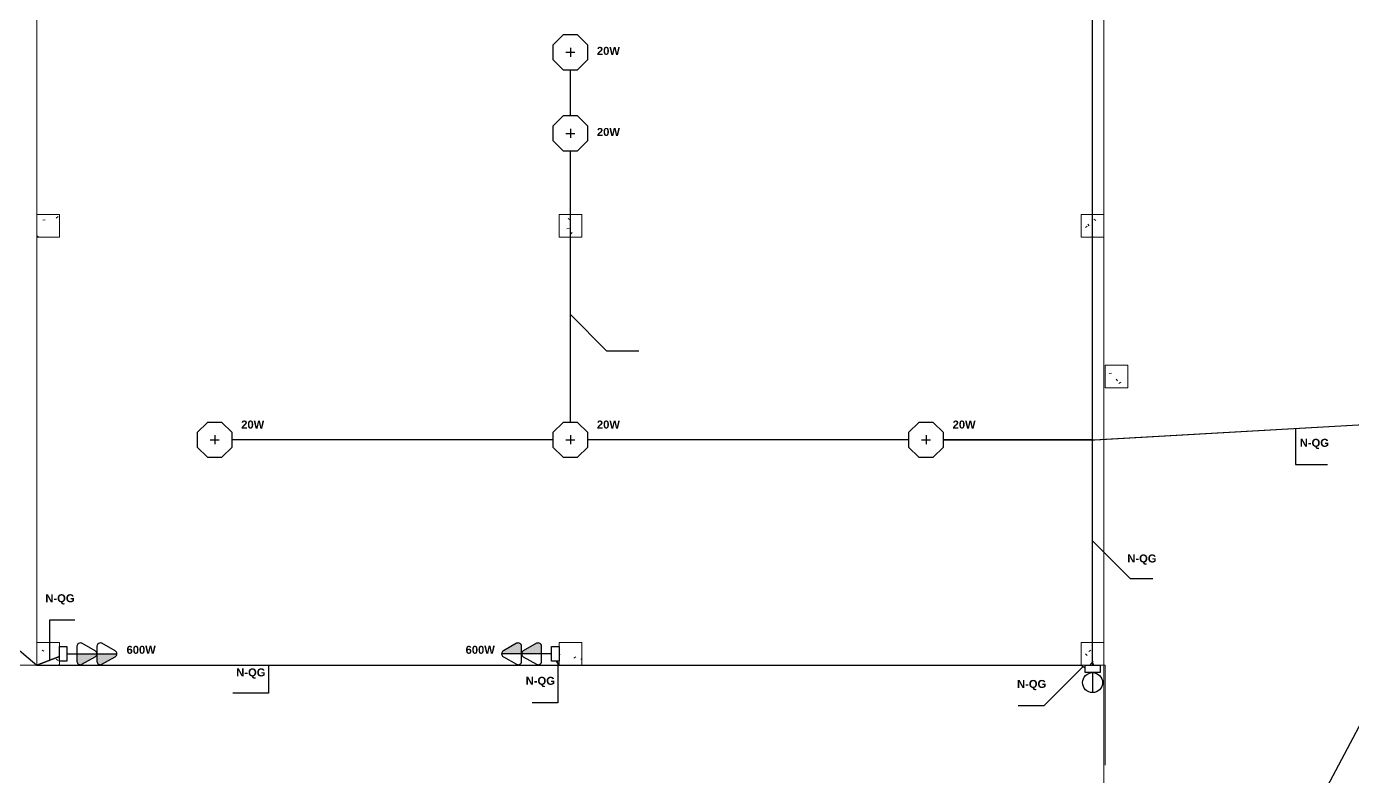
# Model space of a CAD drawing. Extents: x 1450 to 1868, y 82 to 351.
# Drawn here: x 1486 to 1495.94, y 170.25 to 175.87 of the extents above; entities that cross this region are included whole.
import ezdxf

# ---------------------------------------------------------------- set-up
doc = ezdxf.new("R2010")
doc.units = 0
doc.header["$LTSCALE"] = 0.5
doc.linetypes.add('ELETRODUTO_TETO', pattern=[1000, 1000, 0])
doc.layers.get('0').update_dxf_attribs({"linetype": 'CONTINUOUS'})
for name, color, linetype, lineweight in [('A-DETL', 90, 'CONTINUOUS', 9), ('A-FLOR', 192, 'CONTINUOUS', 9), ('S-COLS', 52, 'CONTINUOUS', 9)]:
    doc.layers.add(name, color=color, linetype=linetype, lineweight=lineweight)
for name, color, linetype in [('ELETRODUTO_TETO', 2, 'CONTINUOUS'), ('Iluminação', 7, 'CONTINUOUS'), ('INDICACAO_CIRCUITO', 2, 'CONTINUOUS'), ('INDICACAO_POTENCIA', 1, 'CONTINUOUS'), ('LINHA_DE_CHAMADA', 7, 'CONTINUOUS'), ('LUMINÁRIAS', 3, 'CONTINUOUS'), ('TOMADAS ABNT', 10, 'CONTINUOUS')]:
    doc.layers.add(name, color=color, linetype=linetype)
doc.styles.add('Arial', font='arialbd.ttf', dxfattribs={"height": 100})

# ---------------------------------------------------------------- blocks, each defined once
blk = doc.blocks.new('Pilar Retangular de Concreto - 17x17cm-3341559-Planta Baixa')
at = {"layer": 'S-COLS'}
h = blk.add_hatch(dxfattribs=at)
h.set_pattern_fill('FP_58', color=256, style=0, pattern_type=2)
h.set_pattern_definition([(50, (20496.5, -9474.7), (364.368, -31.8783), [38.1, -419.1]), (355, (20496.5, -9474.7), (-70.486, 382.113), [30.48, -335.28]), (100.451, (20526.87, -9477.35), (293.885, 350.2334), [32.38, -356.18]), (46.184, (20496.5, -9373.1), (542.1585, -84.086), [57.15, -628.65]), (96.636, (20541.7, -9380.1), (474.805, 494.855), [48.57, -534.27]), (351.184, (20496.5, -9373.1), (474.81, 494.85), [45.72, -502.92]), (21, (20547.3, -9398.5), (303.2285, -204.5305), [38.1, -419.1]), (326, (20547.3, -9398.5), (123.604, 368.376), [30.48, -335.28]), (71.451, (20572.58, -9415.54), (426.834, 163.843), [32.38, -356.18]), (37.5, (20496.51, -9474.7), (6.17665, 169.11015), [16.764, -314.452, 16.764, -323.596, -336.55]), (37.5, (20496.51, -9474.7), (6.17665, 169.11015), [-671.576, 16.764, -319.786]), (7.5, (20496.51, -9474.7), (133.6389, 200.3615), [16.764, -177.292, 16.764, -306.832, -128.27]), (7.5, (20496.51, -9474.7), (133.6389, 200.3615), [-517.652, 16.764, -111.506]), (327.5, (20383.23, -9474.7), (271.1818, -11.4584), [16.764, -110.236, 16.764, -905.256]), (327.5, (20383.23, -9474.7), (271.1818, -11.4584), [-143.764, -379.476, 16.764, -509.016]), (317.5, (20332.43, -9474.7), (296.2585, 50.8528), [16.764, -148.336, 16.764, -246.38, -373.38]), (317.5, (20332.43, -9474.7), (296.2585, 50.8528), [-428.244, 16.764, -356.616])])
h.paths.add_polyline_path([(85, -85), (85, 85), (-85, 85), (-85, -85)], flags=0)
for p, q in [((85, 85), (-85, 85)), ((-85, 85), (-85, -85)), ((85, -85), (85, 85)), ((-85, -85), (85, -85))]:
    blk.add_line(p, q, dxfattribs=at)
blk = doc.blocks.new('Pilar Retangular de Concreto - 17x17cm-V36-Planta Baixa')
at = {"layer": 'S-COLS'}
h = blk.add_hatch(dxfattribs=at)
h.set_pattern_fill('FP_60', color=256, style=0, pattern_type=2)
h.set_pattern_definition([(50, (20496.5, -12684.7), (364.368, -31.8783), [38.1, -419.1]), (355, (20496.5, -12684.7), (-70.486, 382.1133), [30.48, -335.28]), (100.451, (20526.87, -12687.35), (293.885, 350.2334), [32.38, -356.18]), (46.184, (20496.5, -12583.1), (542.1585, -84.086), [57.15, -628.65]), (96.636, (20541.7, -12590.1), (474.805, 494.855), [48.57, -534.27]), (351.184, (20496.5, -12583.1), (474.81, 494.85), [45.72, -502.92]), (21, (20547.3, -12608.5), (303.2285, -204.5305), [38.1, -419.1]), (326, (20547.3, -12608.5), (123.604, 368.376), [30.48, -335.28]), (71.451, (20572.58, -12625.54), (426.834, 163.8427), [32.38, -356.18]), (37.5, (20496.51, -12684.7), (6.17665, 169.11015), [16.764, -314.452, 16.764, -323.596, -336.55]), (37.5, (20496.51, -12684.7), (6.17665, 169.11015), [-671.576, 16.764, -319.786]), (7.5, (20496.51, -12684.7), (133.6389, 200.3615), [16.764, -177.292, 16.764, -306.832, -128.27]), (7.5, (20496.51, -12684.7), (133.6389, 200.3615), [-517.652, 16.764, -111.506]), (327.5, (20383.23, -12684.7), (271.1818, -11.4584), [16.764, -110.236, 16.764, -905.256]), (327.5, (20383.23, -12684.7), (271.1818, -11.4584), [-143.764, -379.476, 16.764, -509.016]), (317.5, (20332.43, -12684.7), (296.2585, 50.8528), [16.764, -148.336, 16.764, -619.76]), (317.5, (20332.43, -12684.7), (296.2585, 50.8528), [-181.864, -246.38, 16.764, -356.616])])
h.paths.add_polyline_path([(85, -85), (85, 85), (-85, 85), (-85, -85)], flags=0)
for p, q in [((85, 85), (-85, 85)), ((-85, 85), (-85, -85)), ((85, -85), (85, 85)), ((-85, -85), (85, -85))]:
    blk.add_line(p, q, dxfattribs=at)
blk = doc.blocks.new('Pilar Retangular de Concreto - 17x17cm-V38-Planta Baixa')
at = {"layer": 'S-COLS'}
h = blk.add_hatch(dxfattribs=at)
h.set_pattern_fill('FP_62', color=256, style=0, pattern_type=2)
h.set_pattern_definition([(50, (12666.5, -9474.7), (364.368, -31.8783), [38.1, -419.1]), (355, (12666.5, -9474.7), (-70.486, 382.113), [30.48, -335.28]), (100.451, (12696.87, -9477.35), (293.885, 350.233), [32.38, -356.18]), (46.184, (12666.5, -9373.1), (542.158, -84.086), [57.15, -628.65]), (96.636, (12711.7, -9380.1), (474.805, 494.855), [48.57, -534.27]), (351.184, (12666.5, -9373.1), (474.81, 494.85), [45.72, -502.92]), (21, (12717.3, -9398.5), (303.2285, -204.5305), [38.1, -419.1]), (326, (12717.3, -9398.5), (123.604, 368.376), [30.48, -335.28]), (71.451, (12742.58, -9415.54), (426.834, 163.843), [32.38, -356.18]), (37.5, (12666.51, -9474.7), (6.1766, 169.1102), [16.764, -314.452, 16.764, -323.596, -336.55]), (37.5, (12666.51, -9474.7), (6.1766, 169.1102), [-671.576, 16.764, -319.786]), (7.5, (12666.51, -9474.7), (133.6389, 200.3615), [16.764, -177.292, 16.764, -306.832, -128.27]), (7.5, (12666.51, -9474.7), (133.6389, 200.3615), [-517.652, 16.764, -111.506]), (327.5, (12553.23, -9474.7), (271.1818, -11.4584), [16.764, -110.236, 16.764, -905.256]), (327.5, (12553.23, -9474.7), (271.1818, -11.4584), [-143.764, -379.476, 16.764, -509.016]), (317.5, (12502.43, -9474.7), (296.2585, 50.853), [16.764, -148.336, 16.764, -246.38, -373.38]), (317.5, (12502.43, -9474.7), (296.2585, 50.853), [-428.244, 16.764, -356.616])])
h.paths.add_polyline_path([(85, -85), (85, 85), (-85, 85), (-85, -85)], flags=0)
for p, q in [((85, 85), (-85, 85)), ((-85, 85), (-85, -85)), ((85, -85), (85, 85)), ((-85, -85), (85, -85))]:
    blk.add_line(p, q, dxfattribs=at)
blk = doc.blocks.new('Pilar Retangular de Concreto - 17x17cm-V40-Planta Baixa')
at = {"layer": 'S-COLS'}
h = blk.add_hatch(dxfattribs=at)
h.set_pattern_fill('FP_64', color=256, style=0, pattern_type=2)
h.set_pattern_definition([(50, (12666.5, -12684.7), (364.368, -31.8783), [38.1, -419.1]), (355, (12666.5, -12684.7), (-70.486, 382.113), [30.48, -335.28]), (100.451, (12696.87, -12687.35), (293.885, 350.2334), [32.38, -356.18]), (46.184, (12666.5, -12583.1), (542.158, -84.086), [57.15, -628.65]), (96.636, (12711.7, -12590.1), (474.805, 494.855), [48.57, -534.27]), (351.184, (12666.5, -12583.1), (474.81, 494.85), [45.72, -502.92]), (21, (12717.3, -12608.5), (303.2285, -204.5305), [38.1, -419.1]), (326, (12717.3, -12608.5), (123.604, 368.376), [30.48, -335.28]), (71.451, (12742.58, -12625.54), (426.834, 163.843), [32.38, -356.18]), (37.5, (12666.51, -12684.7), (6.1766, 169.11015), [16.764, -314.452, 16.764, -323.596, -336.55]), (37.5, (12666.51, -12684.7), (6.1766, 169.11015), [-671.576, 16.764, -319.786]), (7.5, (12666.51, -12684.7), (133.6389, 200.3615), [16.764, -177.292, 16.764, -306.832, -128.27]), (7.5, (12666.51, -12684.7), (133.6389, 200.3615), [-517.652, 16.764, -111.506]), (327.5, (12553.23, -12684.7), (271.1818, -11.4584), [16.764, -110.236, 16.764, -905.256]), (327.5, (12553.23, -12684.7), (271.1818, -11.4584), [-143.764, -379.476, 16.764, -509.016]), (317.5, (12502.43, -12684.7), (296.2585, 50.853), [16.764, -148.336, 16.764, -619.76]), (317.5, (12502.43, -12684.7), (296.2585, 50.853), [-181.864, -246.38, 16.764, -356.616])])
h.paths.add_polyline_path([(85, -85), (85, 85), (-85, 85), (-85, -85)], flags=0)
for p, q in [((85, 85), (-85, 85)), ((-85, 85), (-85, -85)), ((85, -85), (85, 85)), ((-85, -85), (85, -85))]:
    blk.add_line(p, q, dxfattribs=at)
blk = doc.blocks.new('Pilar Retangular de Concreto - 17x17cm-V42-Planta Baixa')
at = {"layer": 'S-COLS'}
h = blk.add_hatch(dxfattribs=at)
h.set_pattern_fill('FP_66', color=256, style=0, pattern_type=2)
h.set_pattern_definition([(50, (16581.5, -9474.7), (364.368, -31.8783), [38.1, -419.1]), (355, (16581.5, -9474.7), (-70.486, 382.113), [30.48, -335.28]), (100.451, (16611.87, -9477.35), (293.885, 350.2334), [32.38, -356.18]), (46.184, (16581.5, -9373.1), (542.158, -84.086), [57.15, -628.65]), (96.636, (16626.7, -9380.1), (474.805, 494.855), [48.57, -534.27]), (351.184, (16581.5, -9373.1), (474.81, 494.85), [45.72, -502.92]), (21, (16632.3, -9398.5), (303.2285, -204.5305), [38.1, -419.1]), (326, (16632.3, -9398.5), (123.604, 368.376), [30.48, -335.28]), (71.451, (16657.58, -9415.54), (426.834, 163.843), [32.38, -356.18]), (37.5, (16581.51, -9474.7), (6.17665, 169.11015), [16.764, -314.452, 16.764, -323.596, -336.55]), (37.5, (16581.51, -9474.7), (6.17665, 169.11015), [-671.576, 16.764, -319.786]), (7.5, (16581.51, -9474.7), (133.6389, 200.3615), [16.764, -177.292, 16.764, -306.832, -128.27]), (7.5, (16581.51, -9474.7), (133.6389, 200.3615), [-517.652, 16.764, -111.506]), (327.5, (16468.23, -9474.7), (271.1818, -11.4584), [16.764, -110.236, 16.764, -905.256]), (327.5, (16468.23, -9474.7), (271.1818, -11.4584), [-143.764, -379.476, 16.764, -509.016]), (317.5, (16417.43, -9474.7), (296.2585, 50.8528), [16.764, -148.336, 16.764, -246.38, -373.38]), (317.5, (16417.43, -9474.7), (296.2585, 50.8528), [-428.244, 16.764, -356.616])])
h.paths.add_polyline_path([(85, -85), (85, 85), (-85, 85), (-85, -85)], flags=0)
for p, q in [((85, 85), (-85, 85)), ((-85, 85), (-85, -85)), ((85, -85), (85, 85)), ((-85, -85), (85, -85))]:
    blk.add_line(p, q, dxfattribs=at)
blk = doc.blocks.new('Pilar Retangular de Concreto - 17x17cm-3351002-Planta Baixa')
at = {"layer": 'S-COLS'}
h = blk.add_hatch(dxfattribs=at)
h.set_pattern_fill('FP_68', color=256, style=0, pattern_type=2)
h.set_pattern_definition([(50, (16581.5, -12684.7), (364.368, -31.8783), [38.1, -419.1]), (355, (16581.5, -12684.7), (-70.486, 382.113), [30.48, -335.28]), (100.451, (16611.87, -12687.35), (293.885, 350.2334), [32.38, -356.18]), (46.184, (16581.5, -12583.1), (542.158, -84.086), [57.15, -628.65]), (96.636, (16626.7, -12590.1), (474.805, 494.855), [48.57, -534.27]), (351.184, (16581.5, -12583.1), (474.81, 494.85), [45.72, -502.92]), (21, (16632.3, -12608.5), (303.2285, -204.5305), [38.1, -419.1]), (326, (16632.3, -12608.5), (123.604, 368.376), [30.48, -335.28]), (71.451, (16657.58, -12625.54), (426.834, 163.843), [32.38, -356.18]), (37.5, (16581.51, -12684.7), (6.17665, 169.11015), [16.764, -314.452, 16.764, -323.596, -336.55]), (37.5, (16581.51, -12684.7), (6.17665, 169.11015), [-671.576, 16.764, -319.786]), (7.5, (16581.51, -12684.7), (133.6389, 200.3615), [16.764, -177.292, 16.764, -306.832, -128.27]), (7.5, (16581.51, -12684.7), (133.6389, 200.3615), [-517.652, 16.764, -111.506]), (327.5, (16468.23, -12684.7), (271.1818, -11.4584), [16.764, -110.236, 16.764, -905.256]), (327.5, (16468.23, -12684.7), (271.1818, -11.4584), [-143.764, -379.476, 16.764, -509.016]), (317.5, (16417.43, -12684.7), (296.2585, 50.8528), [16.764, -148.336, 16.764, -619.76]), (317.5, (16417.43, -12684.7), (296.2585, 50.8528), [-181.864, -246.38, 16.764, -356.616])])
h.paths.add_polyline_path([(-85, -85), (85, -85), (85, 85), (-85, 85)], flags=0)
for p, q in [((85, 85), (-85, 85)), ((-85, 85), (-85, -85)), ((85, -85), (85, 85)), ((-85, -85), (85, -85))]:
    blk.add_line(p, q, dxfattribs=at)
blk = doc.blocks.new('Pilar Retangular de Concreto - 17x17cm-V76-Planta Baixa')
at = {"layer": 'S-COLS'}
h = blk.add_hatch(dxfattribs=at)
h.set_pattern_fill('FP_122', color=256, style=0, pattern_type=2)
h.set_pattern_definition([(50, (12486.5, -11554.7), (364.368, -31.8783), [38.1, -419.1]), (355, (12486.5, -11554.7), (-70.486, 382.113), [30.48, -335.28]), (100.451, (12516.87, -11557.35), (293.885, 350.2334), [32.38, -356.18]), (46.184, (12486.5, -11453.1), (542.158, -84.086), [57.15, -628.65]), (96.636, (12531.7, -11460.1), (474.805, 494.855), [48.57, -534.27]), (351.184, (12486.5, -11453.1), (474.81, 494.85), [45.72, -502.92]), (21, (12537.3, -11478.5), (303.2285, -204.5305), [38.1, -419.1]), (326, (12537.3, -11478.5), (123.604, 368.376), [30.48, -335.28]), (71.451, (12562.58, -11495.54), (426.834, 163.843), [32.38, -356.18]), (37.5, (12486.51, -11554.7), (6.1766, 169.1102), [16.764, -314.452, 16.764, -323.596, -336.55]), (37.5, (12486.51, -11554.7), (6.1766, 169.1102), [-671.576, 16.764, -319.786]), (7.5, (12486.51, -11554.7), (133.6389, 200.3615), [16.764, -177.292, 16.764, -306.832, -128.27]), (7.5, (12486.51, -11554.7), (133.6389, 200.3615), [-517.652, 16.764, -111.506]), (327.5, (12373.23, -11554.7), (271.1818, -11.4584), [16.764, -110.236, 16.764, -905.256]), (327.5, (12373.23, -11554.7), (271.1818, -11.4584), [-143.764, -379.476, 16.764, -509.016]), (317.5, (12322.43, -11554.7), (296.2585, 50.853), [16.764, -148.336, 16.764, -619.76]), (317.5, (12322.43, -11554.7), (296.2585, 50.853), [-181.864, -246.38, 16.764, -356.616])])
h.paths.add_polyline_path([(85, -85), (85, 85), (-85, 85), (-85, -85)], flags=0)
for p, q in [((85, 85), (-85, 85)), ((-85, 85), (-85, -85)), ((85, -85), (85, 85)), ((-85, -85), (85, -85))]:
    blk.add_line(p, q, dxfattribs=at)
blk = doc.blocks.new('*U174', base_point=(-44657.55, 17343.97))
for points in [[(-44655.38, 17380.13, 0.269143), (-44657.55, 17381.39), (-44657.55, 17366.43), (-44651.86, 17366.43, 0.575867), (-44649.69, 17370.17)], [(-44655.38, 17365.17, 0.269143), (-44657.55, 17366.43), (-44657.55, 17351.47), (-44651.86, 17351.47, 0.575867), (-44649.69, 17355.21)]]:
    blk.add_hatch(color=256).paths.add_polyline_path(points)
for p, q in [((-44659.72, 17380.13), (-44665.41, 17370.17)), ((-44657.55, 17366.43), (-44657.55, 17381.39)), ((-44649.69, 17370.17), (-44655.38, 17380.13)), ((-44659.72, 17365.17), (-44665.41, 17355.21)), ((-44663.24, 17366.43), (-44657.55, 17366.43)), ((-44657.55, 17351.47), (-44657.55, 17366.43)), ((-44657.55, 17366.43), (-44651.86, 17366.43)), ((-44649.69, 17355.21), (-44655.38, 17365.17)), ((-44663.24, 17351.47), (-44657.55, 17351.47)), ((-44657.55, 17343.97), (-44657.55, 17351.47)), ((-44657.55, 17351.47), (-44651.86, 17351.47))]:
    blk.add_line(p, q)
blk.add_lwpolyline([(-44663.15, 17343.97), (-44651.94, 17343.97), (-44651.94, 17338.36), (-44663.15, 17338.36)], close=True)
for centre, start, end in [((-44657.55, 17378.89), 29.74488, 150.25512), ((-44663.24, 17368.93), 150.25512, 270), ((-44651.86, 17368.93), 270, 29.74488), ((-44657.55, 17363.93), 29.74488, 150.25512), ((-44663.24, 17353.97), 150.25512, 270), ((-44651.86, 17353.97), 270, 29.74488)]:
    blk.add_arc(centre, 2.5, start, end)
blk = doc.blocks.new('*U175', base_point=(-44488.85, 17261.9))
for points in [[(-44486.68, 17298.06, 0.269143), (-44488.85, 17299.32), (-44488.85, 17284.36), (-44483.16, 17284.36, 0.575867), (-44480.99, 17288.1)], [(-44486.68, 17283.1, 0.269143), (-44488.85, 17284.36), (-44488.85, 17269.4), (-44483.16, 17269.4, 0.575867), (-44480.99, 17273.14)]]:
    blk.add_hatch(color=256).paths.add_polyline_path(points)
for p, q in [((-44491.02, 17298.06), (-44496.72, 17288.1)), ((-44488.85, 17284.36), (-44488.85, 17299.32)), ((-44480.99, 17288.1), (-44486.68, 17298.06)), ((-44491.02, 17283.1), (-44496.72, 17273.14)), ((-44494.54, 17284.36), (-44488.85, 17284.36)), ((-44488.85, 17269.4), (-44488.85, 17284.36)), ((-44488.85, 17284.36), (-44483.16, 17284.36)), ((-44480.99, 17273.14), (-44486.68, 17283.1)), ((-44494.54, 17269.4), (-44488.85, 17269.4)), ((-44488.85, 17261.9), (-44488.85, 17269.4)), ((-44488.85, 17269.4), (-44483.16, 17269.4))]:
    blk.add_line(p, q)
blk.add_lwpolyline([(-44494.46, 17261.9), (-44483.25, 17261.9), (-44483.25, 17256.3), (-44494.46, 17256.3)], close=True)
for centre, start, end in [((-44488.85, 17296.82), 29.74488, 150.25512), ((-44494.54, 17286.86), 150.25512, 270), ((-44483.16, 17286.86), 270, 29.74488), ((-44488.85, 17281.86), 29.74488, 150.25512), ((-44494.54, 17271.9), 150.25512, 270), ((-44483.16, 17271.9), 270, 29.74488)]:
    blk.add_arc(centre, 2.5, start, end)
blk = doc.blocks.new('*U603', base_point=(-31154.87, 36969.12))
at = {"layer": 'LUMINÁRIAS'}
blk.add_lwpolyline([(-31167.96, 36974.54), (-31167.96, 36963.7), (-31160.3, 36956.03), (-31149.45, 36956.03), (-31141.78, 36963.7), (-31141.78, 36974.54), (-31149.45, 36982.21), (-31160.3, 36982.21)], close=True, dxfattribs=at)
for points in [[(-31154.87, 36972.48), (-31154.87, 36965.76)], [(-31158.24, 36969.12), (-31151.51, 36969.12)]]:
    blk.add_lwpolyline(points, dxfattribs=at)
blk = doc.blocks.new('*U604', base_point=(-31154.87, 36969.12))
at = {"layer": 'LUMINÁRIAS'}
blk.add_lwpolyline([(-31167.96, 36974.54), (-31167.96, 36963.7), (-31160.3, 36956.03), (-31149.45, 36956.03), (-31141.78, 36963.7), (-31141.78, 36974.54), (-31149.45, 36982.21), (-31160.3, 36982.21)], close=True, dxfattribs=at)
for points in [[(-31154.87, 36972.48), (-31154.87, 36965.76)], [(-31158.24, 36969.12), (-31151.51, 36969.12)]]:
    blk.add_lwpolyline(points, dxfattribs=at)
blk = doc.blocks.new('*U605', base_point=(-31154.87, 36969.12))
at = {"layer": 'LUMINÁRIAS'}
blk.add_lwpolyline([(-31167.96, 36974.54), (-31167.96, 36963.7), (-31160.3, 36956.03), (-31149.45, 36956.03), (-31141.78, 36963.7), (-31141.78, 36974.54), (-31149.45, 36982.21), (-31160.3, 36982.21)], close=True, dxfattribs=at)
for points in [[(-31154.87, 36972.48), (-31154.87, 36965.76)], [(-31158.24, 36969.12), (-31151.51, 36969.12)]]:
    blk.add_lwpolyline(points, dxfattribs=at)
blk = doc.blocks.new('*U615', base_point=(-31063.2, 37342.52))
at = {"layer": 'LUMINÁRIAS'}
blk.add_lwpolyline([(-31076.29, 37347.95), (-31076.29, 37337.1), (-31068.62, 37329.44), (-31057.78, 37329.44), (-31050.11, 37337.1), (-31050.11, 37347.95), (-31057.78, 37355.61), (-31068.62, 37355.61)], close=True, dxfattribs=at)
for points in [[(-31066.56, 37342.52), (-31059.84, 37342.52)], [(-31063.2, 37345.89), (-31063.2, 37339.16)]]:
    blk.add_lwpolyline(points, dxfattribs=at)
blk = doc.blocks.new('*U616', base_point=(-31063.2, 37342.52))
at = {"layer": 'LUMINÁRIAS'}
blk.add_lwpolyline([(-31076.29, 37347.95), (-31076.29, 37337.1), (-31068.62, 37329.44), (-31057.78, 37329.44), (-31050.11, 37337.1), (-31050.11, 37347.95), (-31057.78, 37355.61), (-31068.62, 37355.61)], close=True, dxfattribs=at)
for points in [[(-31066.56, 37342.52), (-31059.84, 37342.52)], [(-31063.2, 37345.89), (-31063.2, 37339.16)]]:
    blk.add_lwpolyline(points, dxfattribs=at)
blk = doc.blocks.new('*U620', base_point=(-30468.38, 37127.81))
blk.add_line((-30468.38, 37127.81), (-30453.38, 37127.81))
blk.add_lwpolyline([(-30468.38, 37133.41), (-30468.38, 37122.21), (-30473.98, 37122.21), (-30473.98, 37133.41)], close=True)
blk.add_circle((-30460.88, 37127.81), 7.5)
blk = doc.blocks.new('*U1057', base_point=(-32196.29, 38128.06))
at = {"linetype": 'ByBlock'}
blk.add_lwpolyline([(-32196.29, 38128.06), (-31167.58, 37264.44), (-31150.58, 37270.84)], dxfattribs=at)
blk = doc.blocks.new('*U1058', base_point=(-31150.58, 37270.84))
at = {"linetype": 'ByBlock'}
blk.add_lwpolyline([(-31150.58, 37270.84), (-31167.58, 37264.44), (-30776.09, 37264.44), (-30777.99, 37267.34)], dxfattribs=at)
blk = doc.blocks.new('*U1059', base_point=(-30777.99, 37267.34))
at = {"linetype": 'ByBlock'}
blk.add_lwpolyline([(-30777.99, 37267.34), (-30776.09, 37264.44), (-30384.59, 37264.44), (-30381.69, 37262.53)], dxfattribs=at)
blk = doc.blocks.new('*U1060', base_point=(-30376.09, 37264.44))
at = {"linetype": 'ByBlock'}
blk.add_lwpolyline([(-30376.09, 37264.44), (-30376.09, 37433.44), (-30487.83, 37433.44)], dxfattribs=at)
blk = doc.blocks.new('*U1061', base_point=(-30514.01, 37433.44))
at = {"linetype": 'ByBlock'}
blk.add_lwpolyline([(-30514.01, 37433.44), (-30754.5, 37433.44)], dxfattribs=at)
blk = doc.blocks.new('*U1062', base_point=(-30780.67, 37433.44))
at = {"linetype": 'ByBlock'}
blk.add_lwpolyline([(-30780.67, 37433.44), (-31021.16, 37433.44)], dxfattribs=at)
blk = doc.blocks.new('*U1063', base_point=(-30767.59, 37446.53))
at = {"linetype": 'ByBlock'}
blk.add_lwpolyline([(-30767.59, 37446.53), (-30767.59, 37650.16)], dxfattribs=at)
blk = doc.blocks.new('*U1064', base_point=(-30767.59, 37676.33))
at = {"linetype": 'ByBlock'}
blk.add_lwpolyline([(-30767.59, 37676.33), (-30767.59, 37710.96)], dxfattribs=at)
blk = doc.blocks.new('*U1065', base_point=(-30487.83, 37433.44))
at = {"linetype": 'ByBlock'}
blk.add_lwpolyline([(-30487.83, 37433.44), (-30376.09, 37433.44), (-30376.09, 38075.44), (-30487.83, 38075.44)], dxfattribs=at)
blk = doc.blocks.new('*U1082', base_point=(-30487.83, 37433.44))
at = {"linetype": 'ByBlock'}
blk.add_lwpolyline([(-30487.83, 37433.44), (-30376.93, 37433.44, 0.014122), (-30375.24, 37433.49), (-30066.59, 37450.94), (-30058.09, 37442.44), (-30204.61, 37165.02, 0.122083), (-30208.09, 37151.01), (-30208.09, 37041.56)], format="xyb", dxfattribs=at)
blk = doc.blocks.new('*U1088', base_point=(-30487.83, 37433.45))
at = {"linetype": 'ByBlock'}
blk.add_lwpolyline([(-30487.83, 37433.45), (-30376.08, 37433.49, 0.014026), (-30374.4, 37433.54), (-30072.77, 37450.59, 0.102144), (-30061.05, 37453.71), (-30050.28, 37459.1, 0.012994), (-30048.91, 37459.83), (-29533.16, 37752.14, 0.023098), (-29530.81, 37753.61), (-29416.98, 37832.83)], format="xyb", dxfattribs=at)

msp = doc.modelspace()

# ---------------------------------------------------------------- linework, layer by layer
msp.add_line((1493.9217, 171.0737), (1493.6697, 170.8218))
at = {"layer": 'A-DETL'}
for p, q in [((1486.247, 171.0834), (1489.992, 171.0834)), ((1490.162, 171.0834), (1493.907, 171.0834))]:
    msp.add_line(p, q, dxfattribs=at)
at = {"layer": 'A-FLOR'}
for p, q in [((1486.077, 177.5034), (1486.077, 174.4634)), ((1494.077, 174.4634), (1494.077, 177.5034)), ((1486.077, 174.2934), (1486.077, 171.2534)), ((1494.077, 171.2534), (1494.077, 174.2934)), ((1486.077, 171.0834), (1480.347, 171.0834)), ((1486.247, 171.0834), (1489.992, 171.0834)), ((1490.162, 171.0834), (1493.907, 171.0834)), ((1494.0871, 171.0834), (1494.077, 171.0834)), ((1494.077, 171.0834), (1494.077, 170.0234)), ((1494.0871, 170.3334), (1494.0871, 171.0834))]:
    msp.add_line(p, q, dxfattribs=at)
at = {"layer": 'LINHA_DE_CHAMADA'}
for points in [[(1490.077, 173.7126), (1490.3485, 173.4412), (1490.5904, 173.4412)], [(1495.5122, 172.8593), (1495.5122, 172.5879), (1495.7528, 172.5879)], [(1493.992, 172.0146), (1494.2738, 171.7329), (1494.4438, 171.7329)], [(1486.1752, 171.1203), (1486.1752, 171.4239), (1486.3629, 171.4239)], [(1487.8129, 171.0834), (1487.8129, 170.8722), (1487.5467, 170.8722)], [(1489.9831, 171.097), (1489.9831, 170.8012), (1489.7894, 170.8012)], [(1493.9217, 171.0737), (1493.6259, 170.7779), (1493.434, 170.7779)]]:
    msp.add_lwpolyline(points, dxfattribs=at)

# ---------------------------------------------------------------- block references
at = {"layer": 'ELETRODUTO_TETO', "linetype": 'ELETRODUTO_TETO', "xscale": 0.01000000108748102, "yscale": 0.01000000108748102, "zscale": 0.01000000108748102}
for name, p in [('*U1057', (1475.79, 179.7195)), ('*U1065', (1492.8746, 172.7734)), ('*U1088', (1492.8746, 172.7734)), ('*U1064', (1490.077, 175.2023)), ('*U1063', (1490.077, 172.9043)), ('*U1082', (1492.8746, 172.7734)), ('*U1062', (1489.9461, 172.7734)), ('*U1061', (1492.6128, 172.7734)), ('*U1060', (1493.992, 171.0834)), ('*U1058', (1486.247, 171.1473)), ('*U1059', (1489.9729, 171.1123))]:
    msp.add_blockref(name, p, dxfattribs=at)
at = {"layer": 'Iluminação', "xscale": 0.01000000108748102, "yscale": 0.01000000108748102, "zscale": 0.01000000108748102}
for name, p in [('*U615', (1490.077, 175.6794)), ('*U616', (1490.077, 175.0714)), ('*U603', (1487.4104, 172.7734)), ('*U604', (1490.077, 172.7734)), ('*U605', (1492.7437, 172.7734))]:
    msp.add_blockref(name, p, dxfattribs=at)
at = {"layer": 'S-COLS', "xscale": 0.00100000000000115, "yscale": 0.00100000000000115, "zscale": 0.00100000000000115}
for name, p in [('Pilar Retangular de Concreto - 17x17cm-V36-Planta Baixa', (1486.162, 174.3784)), ('Pilar Retangular de Concreto - 17x17cm-3351002-Planta Baixa', (1490.077, 174.3784)), ('Pilar Retangular de Concreto - 17x17cm-V40-Planta Baixa', (1493.992, 174.3784)), ('Pilar Retangular de Concreto - 17x17cm-V76-Planta Baixa', (1494.172, 173.2484)), ('Pilar Retangular de Concreto - 17x17cm-3341559-Planta Baixa', (1486.162, 171.1684)), ('Pilar Retangular de Concreto - 17x17cm-V42-Planta Baixa', (1490.077, 171.1684)), ('Pilar Retangular de Concreto - 17x17cm-V38-Planta Baixa', (1493.992, 171.1684))]:
    msp.add_blockref(name, p, dxfattribs=at)
at = {"layer": 'TOMADAS ABNT', "xscale": 0.01000000108748102, "yscale": 0.01000000108748102, "zscale": 0.01000000108748102}
for name, p, rotation in [('*U174', (1486.3031, 171.1684), 269.9999999999995), ('*U175', (1489.936, 171.1684), 89.99999999999967), ('*U620', (1493.992, 171.0273), 270)]:
    msp.add_blockref(name, p, dxfattribs=dict(at, rotation=rotation))

# ---------------------------------------------------------------- texts
at = {"layer": 'INDICACAO_CIRCUITO', "style": 'Arial'}
for p in [(1495.5455, 172.7208), (1494.2525, 171.8534), (1486.1409, 171.5552), (1487.572, 170.9989), (1489.7422, 170.9358), (1493.4256, 170.9125)]:
    msp.add_text('N-QG', height=0.06, dxfattribs=at).set_placement(p)
at = {"layer": 'INDICACAO_POTENCIA', "style": 'Arial'}
for s, p in [('20W', (1490.276, 175.6602)), ('20W', (1490.276, 175.0522)), ('20W', (1487.6093, 172.8578)), ('20W', (1490.276, 172.8578)), ('20W', (1492.9427, 172.8578)), ('600W', (1486.7495, 171.1684)), ('600W', (1489.2915, 171.1684))]:
    msp.add_text(s, height=0.06, dxfattribs=at).set_placement(p)

doc.saveas('drawing.dxf')
